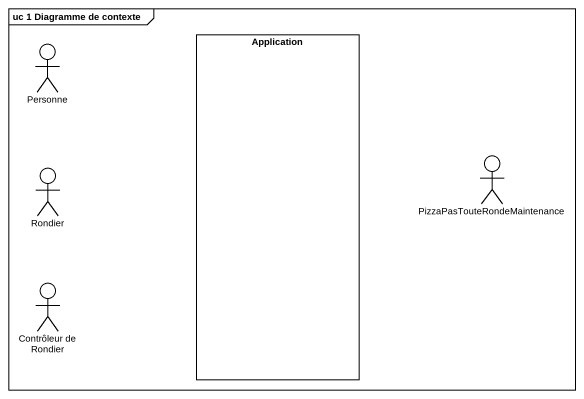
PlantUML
@startuml
mainframe uc 1 Diagramme de contexte
actor Personne
rectangle Application
actor "PizzaPasTouteRondeMaintenance" as PizzaPasTouteRondeMaintenanc
actor Rondier
actor "Contrôleur de Rondier" as Contrôleur_de_Rondier
@enduml
